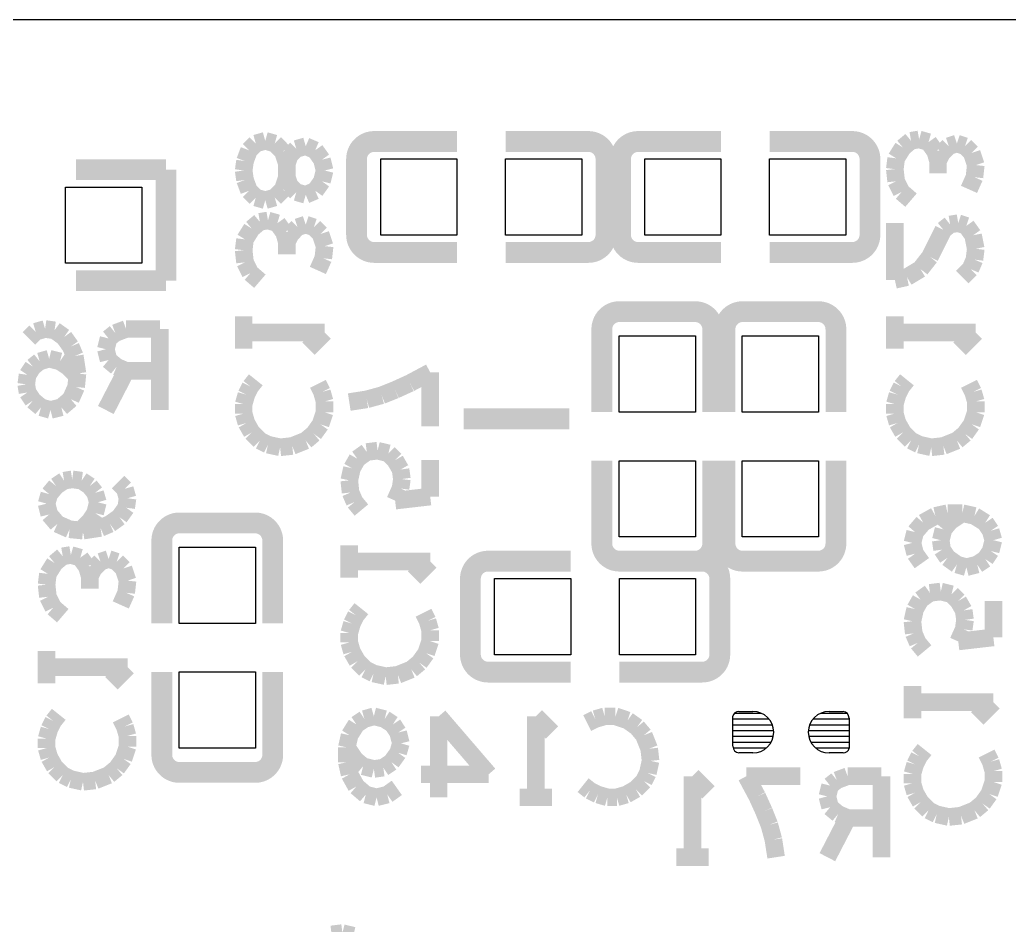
# Model space of a CAD drawing. Extents: x 175.8 to 218.8, y 273.2 to 311.2.
# Drawn here: x 199.17 to 206.31, y 304.69 to 311.22 of the extents above; entities that cross this region are included whole.
import ezdxf

# ---------------------------------------------------------------- set-up
doc = ezdxf.new("R2010")
doc.units = 0
doc.layers.add('MA_DETAILS', color=254, linetype='CONTINUOUS')

# ---------------------------------------------------------------- blocks, each defined once
blk = doc.blocks.new('FIGURE_SQUARE')
blk.add_lwpolyline([(-0.5, -0.5), (-0.5, 0.5), (0.5, 0.5), (0.5, -0.5)], close=True)

msp = doc.modelspace()

# ---------------------------------------------------------------- linework, layer by layer
at = {"layer": 'MA_DETAILS'}
for points in [[(217.810842, 311.21985), (177.361342, 311.21985)], [(204.320394, 305.979576), (204.320394, 306.195476)], [(204.320394, 306.17668), (204.580236, 306.17668)], [(204.332078, 306.218336), (204.525372, 306.218336)], [(204.362812, 306.23129), (204.464412, 306.23129)], [(204.898752, 306.17668), (205.158594, 306.17668)], [(204.953616, 306.218336), (205.1431, 306.218336)], [(205.014576, 306.23129), (205.116176, 306.23129)], [(205.158594, 306.182776), (205.158594, 305.966876)], [(204.320394, 306.135024), (204.60462, 306.135024)], [(204.874368, 306.135024), (205.158594, 306.135024)], [(204.320394, 306.093368), (204.614018, 306.093368)], [(204.320394, 306.051712), (204.611732, 306.051712)], [(204.86497, 306.093368), (205.158594, 306.093368)], [(204.867256, 306.051712), (205.158594, 306.051712)], [(204.320394, 306.010056), (204.596492, 306.010056)], [(204.321664, 305.9684), (204.563472, 305.9684)], [(204.882496, 306.010056), (205.158594, 306.010056)], [(204.915516, 305.9684), (205.158594, 305.9684)], [(204.464412, 305.931062), (204.362812, 305.931062)], [(205.116176, 305.931062), (205.014576, 305.931062)]]:
    msp.add_lwpolyline(points, dxfattribs=at)
for points, const_width in [([(200.828656, 310.27878), (200.877424, 310.327548)], 0.127), ([(200.877424, 310.327548), (200.945496, 310.346852)], 0.127), ([(200.945496, 310.346852), (201.013822, 310.327548)], 0.127), ([(201.013822, 310.327548), (201.072242, 310.269128)], 0.127), ([(201.731372, 310.342026), (202.329034, 310.342026)], 0.150114), ([(203.277216, 310.342026), (202.679554, 310.342026)], 0.150114), ([(203.636372, 310.342026), (204.234034, 310.342026)], 0.150114), ([(205.182216, 310.342026), (204.584554, 310.342026)], 0.150114), ([(205.547214, 310.298592), (205.605634, 310.347106)], 0.127), ([(205.605634, 310.347106), (205.664054, 310.357012)], 0.127), ([(205.664054, 310.357012), (205.732126, 310.337454)], 0.127), ([(205.732126, 310.337454), (205.780894, 310.269382)], 0.127), ([(205.878176, 310.308244), (205.936596, 310.327802)], 0.127), ([(205.936596, 310.327802), (205.995016, 310.308244)], 0.127), ([(200.799446, 310.200802), (200.828656, 310.27878)], 0.127), ([(201.072242, 310.269128), (201.101452, 310.181498)], 0.127), ([(201.169524, 310.288432), (201.120756, 310.239918)], 0.127), ([(201.237596, 310.30799), (201.169524, 310.288432)], 0.127), ([(201.305922, 310.27878), (201.237596, 310.30799)], 0.127), ([(201.354436, 310.210708), (201.305922, 310.27878)], 0.127), ([(205.498446, 310.220614), (205.547214, 310.298592)], 0.127), ([(205.780894, 310.269382), (205.800452, 310.201056)], 0.127), ([(205.800452, 310.201056), (205.829662, 310.259476)], 0.127), ([(205.829662, 310.259476), (205.878176, 310.308244)], 0.127), ([(205.995016, 310.308244), (206.043784, 310.259476)], 0.127), ([(206.043784, 310.259476), (206.072994, 310.171846)], 0.127), ([(200.789794, 310.13273), (200.799446, 310.200802)], 0.127), ([(201.120756, 310.239918), (201.101452, 310.181498)], 0.127), ([(201.101452, 310.181498), (201.101452, 310.083962)], 0.127), ([(201.101452, 310.181498), (201.101452, 310.083962)], 0.127), ([(201.373994, 310.13273), (201.354436, 310.210708)], 0.127), ([(201.604372, 310.215026), (201.604372, 309.668672)], 0.150114), ([(203.404216, 309.668672), (203.404216, 310.215026)], 0.150114), ([(203.509372, 310.215026), (203.509372, 309.668672)], 0.150114), ([(205.309216, 309.668672), (205.309216, 310.215026)], 0.150114), ([(205.488794, 310.142636), (205.498446, 310.220614)], 0.127), ([(205.800452, 310.201056), (205.800452, 310.113426)], 0.127), ([(199.57923, 310.138826), (200.229216, 310.138826)], 0.150114), ([(200.229216, 310.138826), (200.229216, 309.338726)], 0.150114), ([(200.799446, 310.064658), (200.789794, 310.13273)], 0.127), ([(201.354436, 310.054752), (201.373994, 310.13273)], 0.127), ([(205.498446, 310.055006), (205.488794, 310.142636)], 0.127), ([(206.072994, 310.171846), (206.063342, 310.084216)], 0.127), ([(200.828656, 309.98668), (200.799446, 310.064658)], 0.127), ([(201.101452, 310.083962), (201.072242, 309.996332)], 0.127), ([(201.101452, 310.083962), (201.120756, 310.025542)], 0.127), ([(201.305922, 309.98668), (201.354436, 310.054752)], 0.127), ([(205.537562, 309.977282), (205.498446, 310.055006)], 0.127), ([(206.063342, 310.084216), (206.024226, 309.996586)], 0.127), ([(200.877424, 309.937912), (200.828656, 309.98668)], 0.127), ([(201.072242, 309.996332), (201.013822, 309.937912)], 0.127), ([(201.120756, 310.025542), (201.169524, 309.977028)], 0.127), ([(201.169524, 309.977028), (201.237596, 309.95747)], 0.127), ([(201.237596, 309.95747), (201.305922, 309.98668)], 0.127), ([(205.605634, 309.918862), (205.537562, 309.977282)], 0.127), ([(200.945496, 309.918608), (200.877424, 309.937912)], 0.127), ([(201.013822, 309.937912), (200.945496, 309.918608)], 0.127), ([(200.848214, 309.713884), (200.906634, 309.762398)], 0.127), ([(200.906634, 309.762398), (200.965054, 309.772304)], 0.127), ([(200.965054, 309.772304), (201.033126, 309.752746)], 0.127), ([(201.033126, 309.752746), (201.081894, 309.684674)], 0.127), ([(205.488794, 309.34406), (205.488794, 309.753)], 0.127), ([(205.946502, 309.753), (205.888082, 309.743348)], 0.127), ([(206.004922, 309.733442), (205.946502, 309.753)], 0.127), ([(200.799446, 309.635906), (200.848214, 309.713884)], 0.127), ([(201.081894, 309.684674), (201.101452, 309.616348)], 0.127), ([(201.130662, 309.674768), (201.179176, 309.723536)], 0.127), ([(201.179176, 309.723536), (201.237596, 309.743094)], 0.127), ([(201.237596, 309.743094), (201.296016, 309.723536)], 0.127), ([(201.296016, 309.723536), (201.344784, 309.674768)], 0.127), ([(205.839314, 309.704232), (205.742032, 309.509668)], 0.127), ([(205.888082, 309.743348), (205.839314, 309.704232)], 0.127), ([(206.053436, 309.66537), (206.004922, 309.733442)], 0.127), ([(200.789794, 309.557928), (200.799446, 309.635906)], 0.127), ([(201.101452, 309.616348), (201.130662, 309.674768)], 0.127), ([(201.101452, 309.616348), (201.101452, 309.528718)], 0.127), ([(201.344784, 309.674768), (201.373994, 309.587138)], 0.127), ([(206.072994, 309.568088), (206.053436, 309.66537)], 0.127), ([(200.799446, 309.470298), (200.789794, 309.557928)], 0.127), ([(201.373994, 309.587138), (201.364342, 309.499508)], 0.127), ([(201.731372, 309.541672), (202.329034, 309.541672)], 0.150114), ([(203.277216, 309.541672), (202.679554, 309.541672)], 0.150114), ([(203.636372, 309.541672), (204.234034, 309.541672)], 0.150114), ([(205.182216, 309.541672), (204.584554, 309.541672)], 0.150114), ([(206.063342, 309.49011), (206.072994, 309.568088)], 0.127), ([(200.838562, 309.392574), (200.799446, 309.470298)], 0.127), ([(201.364342, 309.499508), (201.325226, 309.411878)], 0.127), ([(205.742032, 309.509668), (205.673706, 309.422038)], 0.127), ([(206.034132, 309.422038), (206.063342, 309.49011)], 0.127), ([(200.906634, 309.334154), (200.838562, 309.392574)], 0.127), ([(205.673706, 309.422038), (205.576424, 309.363618)], 0.127), ([(205.975712, 309.363618), (206.034132, 309.422038)], 0.127), ([(200.229216, 309.338726), (199.57923, 309.338726)], 0.150114), ([(205.576424, 309.363618), (205.488794, 309.34406)], 0.127), ([(204.047598, 309.114698), (203.501244, 309.114698)], 0.150114), ([(204.936598, 309.114698), (204.390244, 309.114698)], 0.150114), ([(200.789794, 308.846982), (200.789794, 309.080662)], 0.127), ([(205.488794, 308.847236), (205.488794, 309.080916)], 0.127), ([(199.288654, 308.969918), (199.239886, 308.921404)], 0.127), ([(199.356726, 308.989476), (199.288654, 308.969918)], 0.127), ([(199.425052, 308.979824), (199.356726, 308.989476)], 0.127), ([(199.493124, 308.931056), (199.425052, 308.979824)], 0.127), ([(199.94118, 308.989476), (199.863456, 308.960266)], 0.127), ([(200.184766, 308.989476), (199.94118, 308.989476)], 0.127), ([(200.184766, 308.405276), (200.184766, 308.989476)], 0.127), ([(203.374244, 308.987698), (203.374244, 308.390036)], 0.150114), ([(204.174598, 308.987698), (204.174598, 308.390036)], 0.150114), ([(204.263244, 308.987698), (204.263244, 308.390036)], 0.150114), ([(205.063598, 308.987698), (205.063598, 308.390036)], 0.150114), ([(199.541892, 308.862984), (199.493124, 308.931056)], 0.127), ([(199.814688, 308.921404), (199.79513, 308.843426)], 0.127), ([(199.863456, 308.960266), (199.814688, 308.921404)], 0.127), ([(200.789794, 308.963822), (201.373994, 308.963822)], 0.127), ([(201.373994, 308.963822), (201.257154, 308.846982)], 0.127), ([(205.488794, 308.964076), (206.072994, 308.964076)], 0.127), ([(206.072994, 308.964076), (205.956154, 308.847236)], 0.127), ([(199.571102, 308.794658), (199.541892, 308.862984)], 0.127), ([(199.79513, 308.843426), (199.814688, 308.765448)], 0.127), ([(199.317864, 308.755796), (199.269096, 308.716934)], 0.127), ([(199.385936, 308.775354), (199.317864, 308.755796)], 0.127), ([(199.463914, 308.755796), (199.385936, 308.775354)], 0.127), ([(199.522334, 308.716934), (199.463914, 308.755796)], 0.127), ([(199.590406, 308.668166), (199.571102, 308.794658)], 0.127), ([(199.814688, 308.765448), (199.873108, 308.716934)], 0.127), ([(199.269096, 308.716934), (199.230234, 308.658514)], 0.127), ([(199.590406, 308.648608), (199.522334, 308.716934)], 0.127), ([(199.94118, 308.687724), (199.79513, 308.405276)], 0.127), ([(199.873108, 308.716934), (199.94118, 308.687724)], 0.127), ([(199.94118, 308.687724), (200.184766, 308.687724)], 0.127), ([(199.230234, 308.658514), (199.220582, 308.590188)], 0.127), ([(199.580754, 308.570884), (199.590406, 308.668166)], 0.127), ([(200.838562, 308.574186), (200.877424, 308.6227)], 0.127), ([(201.989944, 308.598824), (202.135994, 308.676802)], 0.127), ([(202.135994, 308.676802), (202.135994, 308.287166)], 0.127), ([(205.537562, 308.57444), (205.576424, 308.622954)], 0.127), ([(199.220582, 308.590188), (199.230234, 308.531768)], 0.127), ([(199.541892, 308.483254), (199.580754, 308.570884)], 0.127), ([(200.809352, 308.515766), (200.838562, 308.574186)], 0.127), ([(201.325226, 308.59349), (201.354436, 308.53507)], 0.127), ([(201.785474, 308.511194), (201.882756, 308.550056)], 0.127), ([(201.882756, 308.550056), (201.989944, 308.598824)], 0.127), ([(205.508352, 308.51602), (205.537562, 308.57444)], 0.127), ([(206.024226, 308.593744), (206.053436, 308.535324)], 0.127), ([(199.230234, 308.531768), (199.269096, 308.473348)], 0.127), ([(199.269096, 308.473348), (199.327516, 308.424834)], 0.127), ([(199.473566, 308.424834), (199.541892, 308.483254)], 0.127), ([(200.789794, 308.44744), (200.809352, 308.515766)], 0.127), ([(201.354436, 308.53507), (201.373994, 308.466998)], 0.127), ([(201.373994, 308.466998), (201.373994, 308.38902)], 0.127), ([(201.551794, 308.462426), (201.678286, 308.481984)], 0.127), ([(201.678286, 308.481984), (201.785474, 308.511194)], 0.127), ([(205.488794, 308.447694), (205.508352, 308.51602)], 0.127), ([(206.053436, 308.535324), (206.072994, 308.467252)], 0.127), ([(206.072994, 308.467252), (206.072994, 308.389274)], 0.127), ([(199.327516, 308.424834), (199.395842, 308.405276)], 0.127), ([(199.395842, 308.405276), (199.473566, 308.424834)], 0.127), ([(200.789794, 308.379368), (200.789794, 308.44744)], 0.127), ([(205.488794, 308.379622), (205.488794, 308.447694)], 0.127), ([(200.809352, 308.311296), (200.789794, 308.379368)], 0.127), ([(201.373994, 308.38902), (201.344784, 308.30139)], 0.127), ([(203.139294, 308.341776), (202.377294, 308.341776)], 0.1524), ([(205.508352, 308.31155), (205.488794, 308.379622)], 0.127), ([(206.072994, 308.389274), (206.043784, 308.301644)], 0.127), ([(200.848214, 308.24297), (200.809352, 308.311296)], 0.127), ([(201.344784, 308.30139), (201.296016, 308.233318)], 0.127), ([(205.547214, 308.243224), (205.508352, 308.31155)], 0.127), ([(206.043784, 308.301644), (205.995016, 308.233572)], 0.127), ([(200.906634, 308.18455), (200.848214, 308.24297)], 0.127), ([(200.965054, 308.15534), (200.906634, 308.18455)], 0.127), ([(201.237596, 308.18455), (201.140314, 308.145688)], 0.127), ([(201.296016, 308.233318), (201.237596, 308.18455)], 0.127), ([(205.605634, 308.184804), (205.547214, 308.243224)], 0.127), ([(205.664054, 308.155594), (205.605634, 308.184804)], 0.127), ([(205.936596, 308.184804), (205.839314, 308.145942)], 0.127), ([(205.995016, 308.233572), (205.936596, 308.184804)], 0.127), ([(201.052684, 308.136036), (200.965054, 308.15534)], 0.127), ([(201.140314, 308.145688), (201.052684, 308.136036)], 0.127), ([(201.678286, 308.102), (201.756264, 308.111652)], 0.127), ([(201.756264, 308.111652), (201.834242, 308.092348)], 0.127), ([(205.751684, 308.13629), (205.664054, 308.155594)], 0.127), ([(205.839314, 308.145942), (205.751684, 308.13629)], 0.127), ([(201.571352, 307.98516), (201.610214, 308.053232)], 0.127), ([(201.610214, 308.053232), (201.678286, 308.102)], 0.127), ([(201.834242, 308.092348), (201.882756, 308.04358)], 0.127), ([(201.882756, 308.04358), (201.921872, 307.975508)], 0.127), ([(202.135994, 307.78069), (202.135994, 308.04358)], 0.127), ([(203.374244, 307.441854), (203.374244, 308.039516)], 0.150114), ([(204.174598, 307.441854), (204.174598, 308.039516)], 0.150114), ([(204.263244, 307.441854), (204.263244, 308.039516)], 0.150114), ([(205.063598, 307.441854), (205.063598, 308.039516)], 0.150114), ([(201.551794, 307.89753), (201.571352, 307.98516)], 0.127), ([(201.921872, 307.975508), (201.931524, 307.907182)], 0.127), ([(199.493886, 307.895244), (199.435466, 307.856382)], 0.127), ([(199.552306, 307.904896), (199.493886, 307.895244)], 0.127), ([(199.620632, 307.895244), (199.552306, 307.904896)], 0.127), ([(199.679052, 307.856382), (199.620632, 307.895244)], 0.127), ([(201.561446, 307.8099), (201.551794, 307.89753)], 0.127), ([(201.931524, 307.907182), (201.921872, 307.83911)], 0.127), ([(199.435466, 307.856382), (199.386952, 307.797962)], 0.127), ([(199.717914, 307.807614), (199.679052, 307.856382)], 0.127), ([(199.932036, 307.836824), (199.883522, 307.885592)], 0.127), ([(199.951594, 307.768752), (199.932036, 307.836824)], 0.127), ([(201.921872, 307.83911), (201.882756, 307.75148)], 0.127), ([(199.386952, 307.797962), (199.367394, 307.729636)], 0.127), ([(199.737472, 307.739542), (199.717914, 307.807614)], 0.127), ([(199.941942, 307.700426), (199.951594, 307.768752)], 0.127), ([(201.590656, 307.741828), (201.561446, 307.8099)], 0.127), ([(201.882756, 307.75148), (202.135994, 307.78069)], 0.127), ([(199.367394, 307.729636), (199.386952, 307.651912)], 0.127), ([(199.717914, 307.661564), (199.737472, 307.739542)], 0.127), ([(199.893174, 307.632354), (199.941942, 307.700426)], 0.127), ([(201.639424, 307.683408), (201.590656, 307.741828)], 0.127), ([(199.386952, 307.651912), (199.445372, 307.583586)], 0.127), ([(199.679052, 307.603144), (199.717914, 307.661564)], 0.127), ([(199.825102, 307.583586), (199.893174, 307.632354)], 0.127), ([(205.693772, 307.592476), (205.781402, 307.641244)], 0.127), ([(205.781402, 307.641244), (205.869032, 307.660802)], 0.127), ([(205.869032, 307.660802), (205.975966, 307.660802)], 0.127), ([(205.888336, 307.602382), (205.975966, 307.660802)], 0.127), ([(205.975966, 307.660802), (206.063596, 307.641244)], 0.127), ([(206.063596, 307.641244), (206.141574, 307.592476)], 0.127), ([(199.445372, 307.583586), (199.533002, 307.544724)], 0.127), ([(199.533002, 307.544724), (199.630284, 307.535072)], 0.127), ([(199.610726, 307.535072), (199.679052, 307.603144)], 0.127), ([(199.630284, 307.535072), (199.756776, 307.554376)], 0.127), ([(199.756776, 307.554376), (199.825102, 307.583586)], 0.127), ([(200.872344, 307.590698), (200.32599, 307.590698)], 0.150114), ([(205.635352, 307.524404), (205.693772, 307.592476)], 0.127), ([(205.820264, 307.465984), (205.839822, 307.543962)], 0.127), ([(205.839822, 307.543962), (205.888336, 307.602382)], 0.127), ([(206.141574, 307.592476), (206.180436, 307.534056)], 0.127), ([(200.19899, 307.463698), (200.19899, 306.866036)], 0.150114), ([(200.999344, 307.463698), (200.999344, 306.866036)], 0.150114), ([(205.615794, 307.446426), (205.635352, 307.524404)], 0.127), ([(205.829916, 307.397912), (205.820264, 307.465984)], 0.127), ([(206.180436, 307.534056), (206.199994, 307.465984)], 0.127), ([(206.199994, 307.465984), (206.180436, 307.388006)], 0.127), ([(201.551794, 307.196236), (201.551794, 307.429916)], 0.127), ([(205.635352, 307.368702), (205.615794, 307.446426)], 0.127), ([(205.869032, 307.339492), (205.829916, 307.397912)], 0.127), ([(199.425814, 307.301138), (199.484234, 307.349652)], 0.127), ([(199.484234, 307.349652), (199.542654, 307.359558)], 0.127), ([(199.542654, 307.359558), (199.610726, 307.34)], 0.127), ([(199.610726, 307.34), (199.659494, 307.271928)], 0.127), ([(199.756776, 307.31079), (199.815196, 307.330348)], 0.127), ([(199.815196, 307.330348), (199.873616, 307.31079)], 0.127), ([(202.553062, 307.314854), (203.150724, 307.314854)], 0.150114), ([(204.098906, 307.314854), (203.501244, 307.314854)], 0.150114), ([(203.501244, 307.314854), (204.047598, 307.314854)], 0.150114), ([(204.390244, 307.314854), (204.936598, 307.314854)], 0.150114), ([(205.683866, 307.300376), (205.635352, 307.368702)], 0.127), ([(205.937104, 307.290724), (205.869032, 307.339492)], 0.127), ([(206.141574, 307.329586), (206.083154, 307.290724)], 0.127), ([(206.180436, 307.388006), (206.141574, 307.329586)], 0.127), ([(199.377046, 307.22316), (199.425814, 307.301138)], 0.127), ([(199.659494, 307.271928), (199.679052, 307.203602)], 0.127), ([(199.679052, 307.203602), (199.708262, 307.262022)], 0.127), ([(199.708262, 307.262022), (199.756776, 307.31079)], 0.127), ([(199.873616, 307.31079), (199.922384, 307.262022)], 0.127), ([(199.922384, 307.262022), (199.951594, 307.174392)], 0.127), ([(201.551794, 307.313076), (202.135994, 307.313076)], 0.127), ([(202.135994, 307.313076), (202.019154, 307.196236)], 0.127), ([(206.005176, 307.271166), (205.937104, 307.290724)], 0.127), ([(206.083154, 307.290724), (206.005176, 307.271166)], 0.127), ([(199.367394, 307.145182), (199.377046, 307.22316)], 0.127), ([(199.679052, 307.203602), (199.679052, 307.115972)], 0.127), ([(202.426062, 307.187854), (202.426062, 306.6415)], 0.150114), ([(204.225906, 306.6415), (204.225906, 307.187854)], 0.150114), ([(199.377046, 307.057552), (199.367394, 307.145182)], 0.127), ([(199.951594, 307.174392), (199.941942, 307.086762)], 0.127), ([(199.416162, 306.979828), (199.377046, 307.057552)], 0.127), ([(199.941942, 307.086762), (199.902826, 306.999132)], 0.127), ([(205.635352, 306.96916), (205.674214, 307.037232)], 0.127), ([(205.674214, 307.037232), (205.742286, 307.086)], 0.127), ([(205.742286, 307.086), (205.820264, 307.095652)], 0.127), ([(205.820264, 307.095652), (205.898242, 307.076348)], 0.127), ([(205.898242, 307.076348), (205.946756, 307.02758)], 0.127), ([(199.484234, 306.921408), (199.416162, 306.979828)], 0.127), ([(201.600562, 306.92344), (201.639424, 306.971954)], 0.127), ([(205.615794, 306.88153), (205.635352, 306.96916)], 0.127), ([(205.946756, 307.02758), (205.985872, 306.959508)], 0.127), ([(206.199994, 306.76469), (206.199994, 307.02758)], 0.127), ([(201.571352, 306.86502), (201.600562, 306.92344)], 0.127), ([(202.087226, 306.942744), (202.116436, 306.884324)], 0.127), ([(205.985872, 306.959508), (205.995524, 306.891182)], 0.127), ([(201.551794, 306.796694), (201.571352, 306.86502)], 0.127), ([(202.116436, 306.884324), (202.135994, 306.816252)], 0.127), ([(205.625446, 306.7939), (205.615794, 306.88153)], 0.127), ([(205.985872, 306.82311), (205.946756, 306.73548)], 0.127), ([(205.995524, 306.891182), (205.985872, 306.82311)], 0.127), ([(201.551794, 306.728622), (201.551794, 306.796694)], 0.127), ([(202.135994, 306.816252), (202.135994, 306.738274)], 0.127), ([(205.654656, 306.725828), (205.625446, 306.7939)], 0.127), ([(205.946756, 306.73548), (206.199994, 306.76469)], 0.127), ([(201.571352, 306.66055), (201.551794, 306.728622)], 0.127), ([(202.135994, 306.738274), (202.106784, 306.650644)], 0.127), ([(205.703424, 306.667408), (205.654656, 306.725828)], 0.127), ([(199.367394, 306.434236), (199.367394, 306.667916)], 0.127), ([(201.610214, 306.592224), (201.571352, 306.66055)], 0.127), ([(202.106784, 306.650644), (202.058016, 306.582572)], 0.127), ([(199.367394, 306.551076), (199.951594, 306.551076)], 0.127), ([(199.951594, 306.551076), (199.834754, 306.434236)], 0.127), ([(201.668634, 306.533804), (201.610214, 306.592224)], 0.127), ([(202.058016, 306.582572), (201.999596, 306.533804)], 0.127), ([(200.19899, 305.917854), (200.19899, 306.515516)], 0.150114), ([(200.999344, 305.917854), (200.999344, 306.515516)], 0.150114), ([(201.727054, 306.504594), (201.668634, 306.533804)], 0.127), ([(201.814684, 306.48529), (201.727054, 306.504594)], 0.127), ([(201.902314, 306.494942), (201.814684, 306.48529)], 0.127), ([(201.999596, 306.533804), (201.902314, 306.494942)], 0.127), ([(202.553062, 306.5145), (203.150724, 306.5145)], 0.150114), ([(204.098906, 306.5145), (203.501244, 306.5145)], 0.150114), ([(205.615794, 306.180236), (205.615794, 306.413916)], 0.127), ([(205.615794, 306.297076), (206.199994, 306.297076)], 0.127), ([(206.199994, 306.297076), (206.083154, 306.180236)], 0.127), ([(199.416162, 306.16144), (199.455024, 306.209954)], 0.127), ([(199.902826, 306.180744), (199.932036, 306.122324)], 0.127), ([(201.661268, 306.175918), (201.72934, 306.195476)], 0.127), ([(201.72934, 306.195476), (201.807318, 306.175918)], 0.127), ([(202.196954, 306.195476), (202.557126, 305.776884)], 0.127), ([(202.196954, 305.611276), (202.196954, 306.195476)], 0.127), ([(202.898248, 306.195476), (203.015088, 306.078636)], 0.127), ([(202.898248, 305.611276), (202.898248, 306.195476)], 0.127), ([(203.327, 306.175918), (203.395072, 306.195476)], 0.127), ([(203.395072, 306.195476), (203.47305, 306.195476)], 0.127), ([(203.47305, 306.195476), (203.56068, 306.166266)], 0.127), ([(199.386952, 306.10302), (199.416162, 306.16144)], 0.127), ([(199.932036, 306.122324), (199.951594, 306.054252)], 0.127), ([(201.55408, 306.059078), (201.602848, 306.137056)], 0.127), ([(201.602848, 306.137056), (201.661268, 306.175918)], 0.127), ([(201.807318, 306.175918), (201.865738, 306.137056)], 0.127), ([(201.865738, 306.137056), (201.9046, 306.078636)], 0.127), ([(203.26858, 306.146708), (203.327, 306.175918)], 0.127), ([(203.56068, 306.166266), (203.628752, 306.117498)], 0.127), ([(203.628752, 306.117498), (203.67752, 306.059078)], 0.127), ([(199.367394, 306.034694), (199.386952, 306.10302)], 0.127), ([(199.951594, 306.054252), (199.951594, 305.976274)], 0.127), ([(201.534522, 305.971448), (201.55408, 306.059078)], 0.127), ([(201.9046, 306.078636), (201.924158, 306.000658)], 0.127), ([(203.67752, 306.059078), (203.716382, 305.961796)], 0.127), ([(199.367394, 305.966622), (199.367394, 306.034694)], 0.127), ([(199.386952, 305.89855), (199.367394, 305.966622)], 0.127), ([(199.951594, 305.976274), (199.922384, 305.888644)], 0.127), ([(201.592942, 305.883818), (201.534522, 305.971448)], 0.127), ([(201.534522, 305.864514), (201.534522, 305.971448)], 0.127), ([(201.924158, 306.000658), (201.9046, 305.932586)], 0.127), ([(199.425814, 305.830224), (199.386952, 305.89855)], 0.127), ([(201.9046, 305.932586), (201.855832, 305.864514)], 0.127), ([(203.716382, 305.961796), (203.726034, 305.874166)], 0.127), ([(205.635352, 305.84902), (205.664562, 305.90744)], 0.127), ([(205.664562, 305.90744), (205.703424, 305.955954)], 0.127), ([(206.151226, 305.926744), (206.180436, 305.868324)], 0.127), ([(199.484234, 305.771804), (199.425814, 305.830224)], 0.127), ([(199.922384, 305.888644), (199.873616, 305.820572)], 0.127), ([(201.55408, 305.776884), (201.534522, 305.864514)], 0.127), ([(201.651362, 305.835304), (201.592942, 305.883818)], 0.127), ([(201.72934, 305.815746), (201.651362, 305.835304)], 0.127), ([(201.797412, 305.825398), (201.72934, 305.815746)], 0.127), ([(201.855832, 305.864514), (201.797412, 305.825398)], 0.127), ([(203.726034, 305.874166), (203.70673, 305.786536)], 0.127), ([(205.615794, 305.780694), (205.635352, 305.84902)], 0.127), ([(206.180436, 305.868324), (206.199994, 305.800252)], 0.127), ([(199.542654, 305.742594), (199.484234, 305.771804)], 0.127), ([(199.815196, 305.771804), (199.717914, 305.732942)], 0.127), ([(199.873616, 305.820572), (199.815196, 305.771804)], 0.127), ([(200.32599, 305.790854), (200.872344, 305.790854)], 0.150114), ([(201.602848, 305.689254), (201.55408, 305.776884)], 0.127), ([(202.557126, 305.776884), (202.070462, 305.776884)], 0.127), ([(203.70673, 305.786536), (203.67752, 305.728116)], 0.127), ([(204.02804, 305.763676), (204.14488, 305.646836)], 0.127), ([(204.02804, 305.179476), (204.02804, 305.763676)], 0.127), ([(204.417676, 305.763676), (204.807312, 305.763676)], 0.127), ([(204.495654, 305.617626), (204.417676, 305.763676)], 0.127), ([(205.14818, 305.763676), (205.070456, 305.734466)], 0.127), ([(205.391766, 305.763676), (205.14818, 305.763676)], 0.127), ([(205.391766, 305.179476), (205.391766, 305.763676)], 0.127), ([(205.615794, 305.712622), (205.615794, 305.780694)], 0.127), ([(206.199994, 305.800252), (206.199994, 305.722274)], 0.127), ([(199.630284, 305.72329), (199.542654, 305.742594)], 0.127), ([(199.717914, 305.732942), (199.630284, 305.72329)], 0.127), ([(201.67092, 305.630834), (201.602848, 305.689254)], 0.127), ([(203.287884, 305.660044), (203.23937, 305.698906)], 0.127), ([(203.67752, 305.728116), (203.6191, 305.669696)], 0.127), ([(205.021688, 305.695604), (205.00213, 305.617626)], 0.127), ([(205.070456, 305.734466), (205.021688, 305.695604)], 0.127), ([(205.635352, 305.64455), (205.615794, 305.712622)], 0.127), ([(206.199994, 305.722274), (206.170784, 305.634644)], 0.127), ([(201.748898, 305.611276), (201.67092, 305.630834)], 0.127), ([(201.826622, 305.630834), (201.748898, 305.611276)], 0.127), ([(201.894948, 305.679348), (201.826622, 305.630834)], 0.127), ([(203.015088, 305.611276), (202.781408, 305.611276)], 0.127), ([(203.346304, 305.630834), (203.287884, 305.660044)], 0.127), ([(203.41463, 305.611276), (203.346304, 305.630834)], 0.127), ([(203.482702, 305.611276), (203.41463, 305.611276)], 0.127), ([(203.550774, 305.630834), (203.482702, 305.611276)], 0.127), ([(203.6191, 305.669696), (203.550774, 305.630834)], 0.127), ([(204.544422, 305.510438), (204.495654, 305.617626)], 0.127), ([(205.00213, 305.617626), (205.021688, 305.539648)], 0.127), ([(205.674214, 305.576224), (205.635352, 305.64455)], 0.127), ([(206.170784, 305.634644), (206.122016, 305.566572)], 0.127), ([(205.021688, 305.539648), (205.080108, 305.491134)], 0.127), ([(205.732634, 305.517804), (205.674214, 305.576224)], 0.127), ([(206.122016, 305.566572), (206.063596, 305.517804)], 0.127), ([(204.583284, 305.413156), (204.544422, 305.510438)], 0.127), ([(205.080108, 305.491134), (205.14818, 305.461924)], 0.127), ([(205.791054, 305.488594), (205.732634, 305.517804)], 0.127), ([(205.878684, 305.46929), (205.791054, 305.488594)], 0.127), ([(205.966314, 305.478942), (205.878684, 305.46929)], 0.127), ([(206.063596, 305.517804), (205.966314, 305.478942)], 0.127), ([(204.612494, 305.305968), (204.583284, 305.413156)], 0.127), ([(205.14818, 305.461924), (205.00213, 305.179476)], 0.127), ([(205.14818, 305.461924), (205.391766, 305.461924)], 0.127), ([(204.632052, 305.179476), (204.612494, 305.305968)], 0.127), ([(204.14488, 305.179476), (203.9112, 305.179476)], 0.127), ([(201.424286, 304.622454), (201.502264, 304.632106)], 0.127), ([(201.502264, 304.632106), (201.580242, 304.612802)], 0.127)]:
    msp.add_lwpolyline(points, dxfattribs=dict(at, const_width=const_width))
at = {"layer": 'MA_DETAILS', "const_width": 0.150114}
for points in [[(201.731372, 310.342026, 0.414214), (201.604372, 310.215026)], [(203.404216, 310.215026, 0.414214), (203.277216, 310.342026)], [(203.636372, 310.342026, 0.414214), (203.509372, 310.215026)], [(205.309216, 310.215026, 0.414214), (205.182216, 310.342026)], [(201.604372, 309.668672, 0.414214), (201.731372, 309.541672)], [(203.277216, 309.541672, 0.414214), (203.404216, 309.668672)], [(203.509372, 309.668672, 0.414214), (203.636372, 309.541672)], [(205.182216, 309.541672, 0.414214), (205.309216, 309.668672)], [(203.501244, 309.114698, 0.414214), (203.374244, 308.987698)], [(204.174598, 308.987698, 0.414214), (204.047598, 309.114698)], [(204.390244, 309.114698, 0.414214), (204.263244, 308.987698)], [(205.063598, 308.987698, 0.414214), (204.936598, 309.114698)], [(200.32599, 307.590698, 0.414214), (200.19899, 307.463698)], [(200.999344, 307.463698, 0.414214), (200.872344, 307.590698)], [(203.374244, 307.441854, 0.414214), (203.501244, 307.314854)], [(204.047598, 307.314854, 0.414214), (204.174598, 307.441854)], [(204.263244, 307.441854, 0.414214), (204.390244, 307.314854)], [(204.936598, 307.314854, 0.414214), (205.063598, 307.441854)], [(202.553062, 307.314854, 0.414214), (202.426062, 307.187854)], [(204.225906, 307.187854, 0.414214), (204.098906, 307.314854)], [(202.426062, 306.6415, 0.414214), (202.553062, 306.5145)], [(204.098906, 306.5145, 0.414214), (204.225906, 306.6415)], [(200.19899, 305.917854, 0.414214), (200.32599, 305.790854)], [(200.872344, 305.790854, 0.414214), (200.999344, 305.917854)]]:
    msp.add_lwpolyline(points, format="xyb", dxfattribs=at)
at = {"layer": 'MA_DETAILS'}
for points in [[(204.362812, 306.23129, 0.365699), (204.320394, 306.195476)], [(204.464412, 305.931062, 1), (204.464412, 306.23129)], [(205.014576, 306.23129, 1), (205.014576, 305.931062)], [(205.158594, 306.182776, 0.375524), (205.116176, 306.23129)], [(204.320394, 305.979576, 0.375524), (204.362812, 305.931062)], [(205.116176, 305.931062, 0.365699), (205.158594, 305.966876)]]:
    msp.add_lwpolyline(points, format="xyb", dxfattribs=at)

# ---------------------------------------------------------------- block references
at = {"layer": 'MA_DETAILS', "xscale": 0.54991, "yscale": 0.54991}
for p in [(202.054206, 309.941976), (202.954382, 309.941976), (203.959206, 309.941976), (204.859382, 309.941976), (199.779382, 309.738776), (203.774294, 308.664864), (204.663294, 308.664864), (203.774294, 307.764688), (204.663294, 307.764688), (200.599294, 307.140864), (202.875896, 306.914804), (203.776072, 306.914804), (200.599294, 306.240688)]:
    msp.add_blockref('FIGURE_SQUARE', p, dxfattribs=at)

doc.saveas('drawing.dxf')
